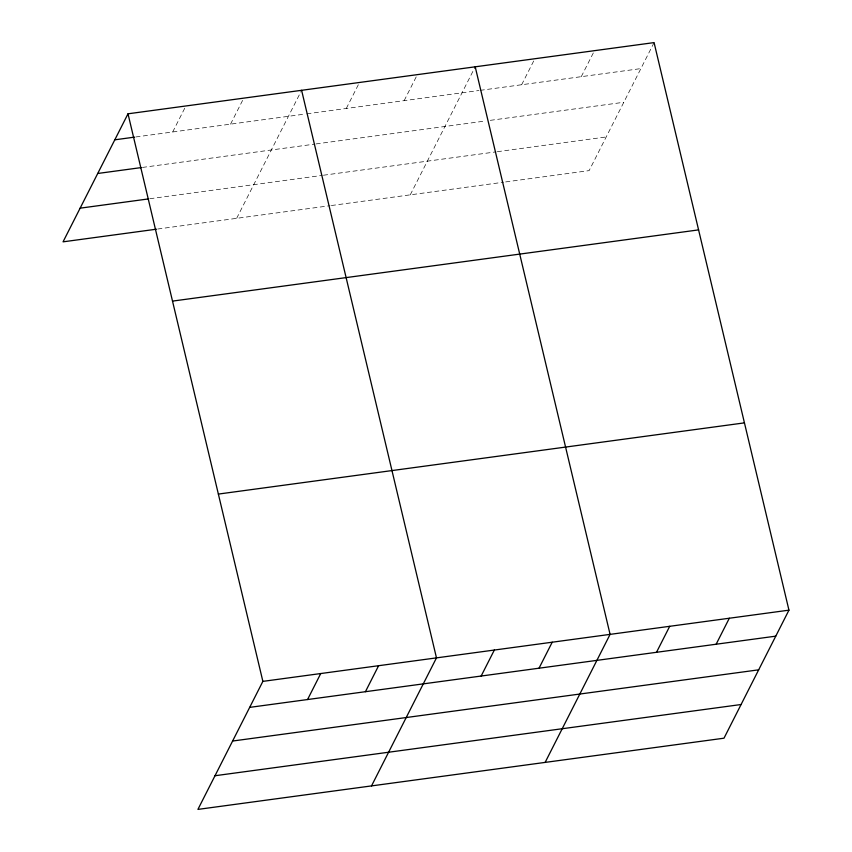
<?xml version="1.0" encoding="UTF-8"?>
<svg xmlns="http://www.w3.org/2000/svg" width="852" height="852" viewBox="0 0 852 852"><rect width="100%" height="100%" fill="white"/><g stroke="black" fill="none" stroke-linecap="round" stroke-linejoin="round"><path stroke-width="0.64" stroke-dasharray="4.26 3.19" d="M172.679 131.975L185.874 105.978M230.551 124.147L243.747 98.14M236.654 218.336L301.608 90.312M346.285 108.481L359.48 82.474M404.157 100.642L417.342 74.646M410.259 194.842L475.214 66.807M521.648 84.742L534.832 58.745M581.266 76.669L594.462 50.673M654.08 42.6L589.126 170.624L504.874 182.03M135.862 136.959L305.517 113.998M306.827 113.817L478.877 90.525M480.166 90.355L640.885 68.597M142.454 167.429L314.739 144.105M316.049 143.924L485.118 121.037M490.305 120.345L623.802 102.272M149.835 198.729L322.131 175.416M323.44 175.235L496.034 151.869M497.334 151.699L606.209 136.959M157.748 229.018L330.033 205.694M331.353 205.524L503.585 182.211"/><path stroke-width="1.28" d="M128.002 113.806L262.874 681.376L197.92 809.4L723.998 738.194L788.952 610.16L654.08 42.6L128.002 113.806L63.048 241.84L156.427 229.199M307.551 699.535L320.746 673.538M365.423 691.707L378.607 665.71M371.525 785.906L436.48 657.872L301.608 90.312M481.156 676.041L494.341 650.044M539.028 668.202L552.213 642.206M545.131 762.402L610.085 634.378L475.214 66.807M656.509 652.302L669.704 626.305M716.138 644.229L729.323 618.232M114.818 139.813L134.541 137.14M97.735 173.478L141.134 167.599M80.131 208.165L148.525 198.91M172.509 301.107L698.587 229.891M218.368 494.075L744.446 422.869M262.874 681.376L788.952 610.16M249.679 707.373L775.757 636.156M232.596 741.038L758.674 669.832M215.002 775.735L741.08 704.519"/></g></svg>
